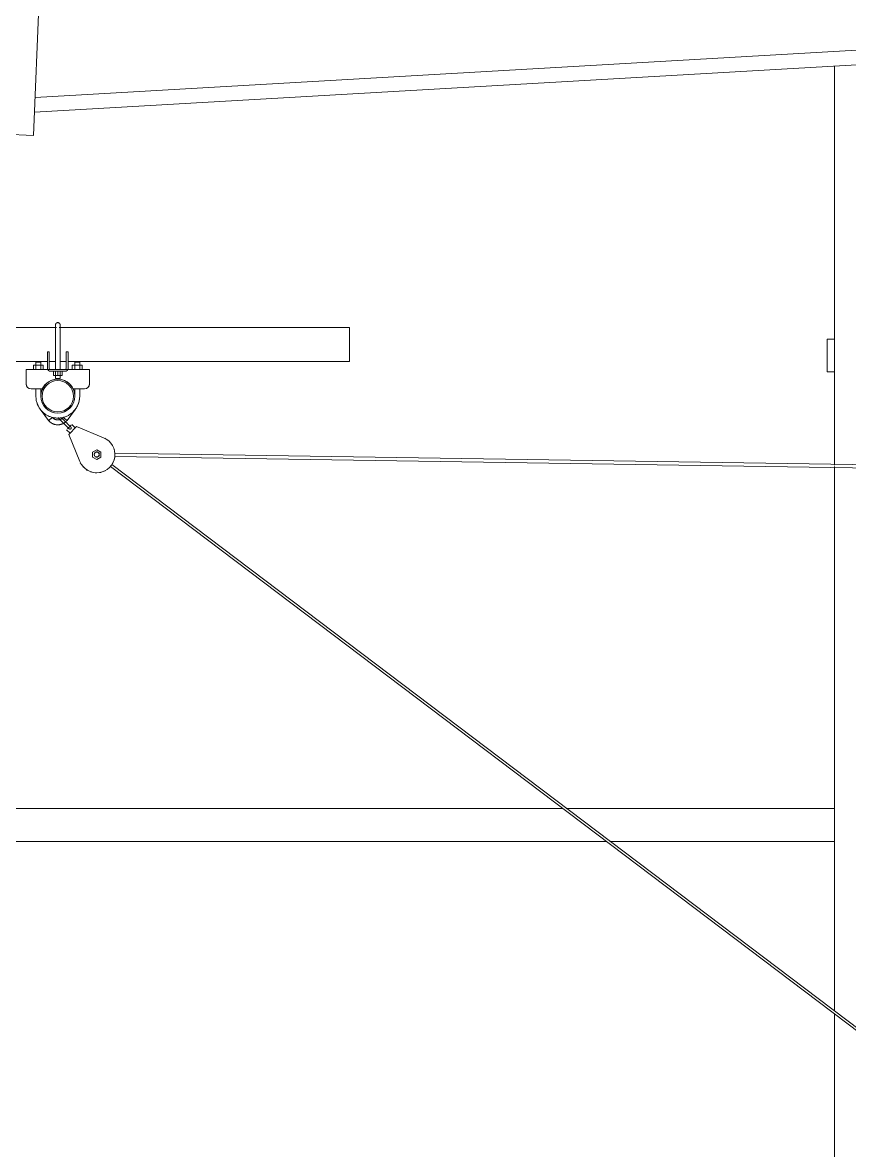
# Model space of a CAD drawing. Header units: inches. Extents: x 21386 to 98862, y -290 to 853.
# Drawn here: x 32737.9 to 32822.9, y 209.4 to 325.3 of the extents above; entities that cross this region are included whole.
import ezdxf

# ---------------------------------------------------------------- set-up
doc = ezdxf.new("R2010")
doc.units = ezdxf.units.IN
doc.header["$MEASUREMENT"] = 0
for name, color, linetype, lineweight in [('Q-SPCQ', 91, 'Continuous', 13), ('S-BEAM', 12, 'Continuous', 13), ('S-COLS', 52, 'Continuous', 13)]:
    doc.layers.add(name, color=color, linetype=linetype, lineweight=lineweight)

# ---------------------------------------------------------------- blocks, each defined once
blk = doc.blocks.new('Basketball_Backstop-Performance_Sports_Systems-3103-Ceiling_Hung - 27_-0_ to 27_-11 7_8_-706978-Building Section - North_South looking East _ Fitness Center')
at = {"layer": 'Q-SPCQ', "color": 8, "lineweight": 9}
for p, q in [((22025.55, 294), (21995.68, 294)), ((22055.68, 294), (22025.81, 294)), ((22055.68, 294), (22055.68, 292.25)), ((22025.43, 292.25), (22025.43, 289.69)), ((22025.93, 289.69), (22025.93, 292.25)), ((22055.68, 292.25), (22055.68, 290.5)), ((22024.8, 291.5), (22024.62, 291.5)), ((22024.62, 291), (22024.62, 291.5)), ((22024.62, 291.5), (22024.62, 291.37)), ((22024.62, 291.5), (22024.8, 291.5)), ((22024.62, 291.35), (22024.62, 291)), ((22024.62, 291), (22024.62, 289.81)), ((22024.8, 291.37), (22024.8, 291.5)), ((22024.8, 291.5), (22024.8, 291)), ((22024.8, 291), (22024.8, 291.35)), ((22024.8, 289.81), (22024.8, 291)), ((22026.74, 291.5), (22026.55, 291.5)), ((22026.55, 291), (22026.55, 291.5)), ((22026.55, 291.5), (22026.55, 291.37)), ((22026.55, 291.5), (22026.74, 291.5)), ((22026.55, 291.35), (22026.55, 291)), ((22026.55, 289.81), (22026.55, 291)), ((22026.74, 291.37), (22026.74, 291.5)), ((22026.74, 291.5), (22026.74, 291)), ((22026.74, 291), (22026.74, 291.35)), ((22026.74, 291), (22026.74, 289.81)), ((21995.68, 290.5), (22024.62, 290.5)), ((22023.17, 290.12), (22023.43, 290.12)), ((22023.17, 289.69), (22023.17, 290.12)), ((22023.43, 290.44), (22023.43, 290.13)), ((22023.43, 290.44), (22023.44, 290.44)), ((22023.44, 290.44), (22023.43, 290.44)), ((22023.43, 290.44), (22023.43, 289.68)), ((22023.43, 290.44), (22023.93, 290.44)), ((22023.44, 290.44), (22023.43, 290.44)), ((22023.43, 290.44), (22023.43, 290.13)), ((22023.43, 290.44), (22023.44, 290.44)), ((22023.44, 290.44), (22023.43, 290.44)), ((22023.43, 290.12), (22023.93, 290.12)), ((22023.43, 290.12), (22023.43, 289.69)), ((22023.92, 290.44), (22023.93, 290.44)), ((22023.93, 290.44), (22023.92, 290.44)), ((22023.93, 290.44), (22023.92, 290.44)), ((22023.92, 290.44), (22023.93, 290.44)), ((22023.93, 290.44), (22023.92, 290.44)), ((22023.93, 290.13), (22023.93, 290.44)), ((22023.93, 289.68), (22023.93, 290.44)), ((22023.93, 290.13), (22023.93, 290.44)), ((22023.93, 290.12), (22024.18, 290.12)), ((22023.93, 290.12), (22023.93, 289.69)), ((22024.18, 290.12), (22024.18, 289.69)), ((22024.8, 290.5), (22025.46, 290.5)), ((22025.43, 290.5), (22025.43, 289.69)), ((22025.43, 290.5), (22025.43, 289.69)), ((22025.43, 290.5), (22025.43, 289.69)), ((22025.89, 290.5), (22026.55, 290.5)), ((22025.93, 289.69), (22025.93, 290.5)), ((22025.93, 289.69), (22025.93, 290.5)), ((22025.93, 289.69), (22025.93, 290.5)), ((22026.74, 290.5), (22055.68, 290.5)), ((22027.17, 290.12), (22027.43, 290.12)), ((22027.17, 290.12), (22027.17, 289.69)), ((22027.43, 290.44), (22027.43, 290.12)), ((22027.44, 290.44), (22027.43, 290.44)), ((22027.43, 290.44), (22027.44, 290.44)), ((22027.43, 290.44), (22027.43, 289.67)), ((22027.44, 290.44), (22027.43, 290.44)), ((22027.43, 290.44), (22027.93, 290.44)), ((22027.43, 290.44), (22027.43, 290.12)), ((22027.44, 290.44), (22027.43, 290.44)), ((22027.43, 290.44), (22027.44, 290.44)), ((22027.43, 290.12), (22027.93, 290.12)), ((22027.43, 290.12), (22027.43, 289.69)), ((22027.93, 290.44), (22027.92, 290.44)), ((22027.92, 290.44), (22027.93, 290.44)), ((22027.93, 290.44), (22027.92, 290.44)), ((22027.93, 290.44), (22027.92, 290.44)), ((22027.92, 290.44), (22027.93, 290.44)), ((22027.93, 290.12), (22027.93, 290.44)), ((22027.93, 289.67), (22027.93, 290.44)), ((22027.93, 290.12), (22027.93, 290.44)), ((22027.93, 290.12), (22028.18, 290.12)), ((22027.93, 290.12), (22027.93, 289.69)), ((22028.18, 289.69), (22028.18, 290.12)), ((22024.93, 289.69), (22022.43, 289.69)), ((22022.43, 289.37), (22022.43, 289.69)), ((22022.43, 289.37), (22022.43, 288.19)), ((22026.43, 289.69), (22024.93, 289.69)), ((22024.93, 289.5), (22026.43, 289.5)), ((22025.24, 289.5), (22025.24, 289.06)), ((22025.68, 289.06), (22025.24, 289.06)), ((22025.43, 289.5), (22025.43, 288.75)), ((22025.68, 288.75), (22025.44, 288.75)), ((22025.68, 289.06), (22025.68, 289.5)), ((22026.12, 289.06), (22025.68, 289.06)), ((22025.92, 288.75), (22025.68, 288.75)), ((22025.93, 288.75), (22025.93, 289.5)), ((22026.12, 289.5), (22026.12, 289.06)), ((22028.93, 289.69), (22026.43, 289.69)), ((22028.93, 289.69), (22028.93, 289.37)), ((22028.93, 288.19), (22028.93, 289.37)), ((22022.93, 287.69), (22024.08, 287.69)), ((22023.43, 287.69), (22023.43, 286.94)), ((22023.43, 287.69), (22023.43, 286.94)), ((22023.43, 287.69), (22023.43, 286.94)), ((22023.93, 286.94), (22023.93, 287.69)), ((22023.93, 286.94), (22023.93, 287.69)), ((22023.93, 286.94), (22023.93, 287.69)), ((22027.27, 287.69), (22028.43, 287.69)), ((22027.43, 287.69), (22027.43, 286.94)), ((22027.43, 287.69), (22027.43, 286.94)), ((22027.43, 287.69), (22027.43, 286.94)), ((22027.93, 286.94), (22027.93, 287.69)), ((22027.93, 286.94), (22027.93, 287.69)), ((22027.93, 286.94), (22027.93, 287.69)), ((22023.87, 285.6), (22024.73, 284.44)), ((22026.63, 284.44), (22027.49, 285.6)), ((22027.47, 283.68), (22027.11, 284.03)), ((22026.58, 283.5), (22026.94, 283.15)), ((22026.66, 283.58), (22026.85, 283.77)), ((22026.81, 283.01), (22027.6, 283.81)), ((22026.81, 283.01), (22027.94, 280.23)), ((22026.85, 283.77), (22027.04, 283.95)), ((22030.39, 282.67), (22027.6, 283.81)), ((22029.68, 281.44), (22029.24, 281.19)), ((22029.24, 281.19), (22029.24, 280.68)), ((22029.24, 280.68), (22029.68, 280.43)), ((22030.12, 281.19), (22029.68, 281.44)), ((22029.68, 280.43), (22030.12, 280.68)), ((22030.12, 280.68), (22030.12, 281.19)), ((22171.33, 278.93), (22031.53, 281.07)), ((22031.53, 280.75), (22171.31, 278.62)), ((22031.09, 279.72), (22121.75, 211.2)), ((22121.89, 211.41), (22031.24, 279.91))]:
    blk.add_line(p, q, dxfattribs=at)
at = {"layer": 'Q-SPCQ', "color": 8, "lineweight": 9, "flags": 128}
for points in [[(22025.43, 294.25), (22025.43, 294.26), (22025.43, 294.27), (22025.43, 294.28), (22025.43, 294.29), (22025.43, 294.3), (22025.43, 294.31), (22025.44, 294.32), (22025.44, 294.33), (22025.44, 294.34), (22025.45, 294.35), (22025.45, 294.36), (22025.46, 294.37), (22025.46, 294.37), (22025.47, 294.38), (22025.47, 294.39), (22025.48, 294.4), (22025.48, 294.41), (22025.49, 294.41), (22025.5, 294.42), (22025.5, 294.43), (22025.51, 294.44), (22025.52, 294.44), (22025.53, 294.45), (22025.53, 294.45), (22025.54, 294.46), (22025.55, 294.47), (22025.56, 294.47), (22025.57, 294.48), (22025.58, 294.48), (22025.59, 294.48), (22025.6, 294.49), (22025.61, 294.49), (22025.62, 294.49), (22025.63, 294.49), (22025.64, 294.5), (22025.65, 294.5), (22025.66, 294.5), (22025.67, 294.5), (22025.68, 294.5), (22025.68, 294.5)], [(22025.52, 294.44), (22025.53, 294.45), (22025.53, 294.45), (22025.54, 294.46), (22025.55, 294.47), (22025.56, 294.47), (22025.57, 294.48), (22025.58, 294.48), (22025.59, 294.48), (22025.6, 294.49), (22025.61, 294.49), (22025.62, 294.49), (22025.63, 294.49), (22025.64, 294.5), (22025.65, 294.5), (22025.66, 294.5), (22025.67, 294.5), (22025.68, 294.5), (22025.68, 294.5)], [(22025.68, 294.5), (22025.69, 294.5), (22025.7, 294.5), (22025.71, 294.5), (22025.72, 294.5), (22025.73, 294.5), (22025.74, 294.49), (22025.75, 294.49), (22025.76, 294.49), (22025.77, 294.48), (22025.78, 294.48), (22025.78, 294.48), (22025.79, 294.47), (22025.8, 294.47), (22025.81, 294.46), (22025.82, 294.46), (22025.83, 294.45), (22025.84, 294.44), (22025.84, 294.44), (22025.85, 294.43), (22025.86, 294.42), (22025.86, 294.42), (22025.87, 294.41), (22025.88, 294.4), (22025.88, 294.39), (22025.89, 294.39), (22025.89, 294.38), (22025.9, 294.37), (22025.9, 294.36), (22025.91, 294.35), (22025.91, 294.34), (22025.91, 294.33), (22025.92, 294.32), (22025.92, 294.31), (22025.92, 294.3), (22025.92, 294.29), (22025.93, 294.28), (22025.93, 294.27), (22025.93, 294.26), (22025.93, 294.25), (22025.93, 294.25)], [(22025.68, 294.5), (22025.69, 294.5), (22025.7, 294.5), (22025.71, 294.5), (22025.72, 294.5), (22025.73, 294.5), (22025.74, 294.49), (22025.75, 294.49), (22025.76, 294.49), (22025.77, 294.48), (22025.78, 294.48), (22025.78, 294.48), (22025.79, 294.47), (22025.8, 294.47), (22025.81, 294.46), (22025.82, 294.46), (22025.83, 294.45), (22025.84, 294.44), (22025.84, 294.44), (22025.85, 294.43), (22025.86, 294.42), (22025.86, 294.42), (22025.87, 294.41), (22025.88, 294.4), (22025.88, 294.39), (22025.89, 294.39), (22025.89, 294.38), (22025.9, 294.37), (22025.9, 294.36), (22025.91, 294.35), (22025.91, 294.34), (22025.91, 294.33), (22025.92, 294.32), (22025.92, 294.31), (22025.92, 294.3), (22025.92, 294.29), (22025.93, 294.28), (22025.93, 294.27), (22025.93, 294.26), (22025.93, 294.25), (22025.93, 294.25)], [(22025.43, 294.25), (22025.43, 294.26), (22025.43, 294.27), (22025.43, 294.28), (22025.43, 294.29), (22025.43, 294.3), (22025.43, 294.31), (22025.44, 294.32), (22025.44, 294.33), (22025.44, 294.34), (22025.45, 294.35), (22025.45, 294.36), (22025.46, 294.37), (22025.46, 294.37), (22025.47, 294.38), (22025.47, 294.39), (22025.48, 294.4), (22025.48, 294.41), (22025.49, 294.41)], [(22025.43, 294.01), (22025.43, 294.05), (22025.43, 294.08), (22025.43, 294.11), (22025.43, 294.14), (22025.43, 294.17), (22025.43, 294.19), (22025.43, 294.21), (22025.43, 294.22), (22025.43, 294.23), (22025.43, 294.24), (22025.43, 294.25), (22025.43, 294.25)], [(22025.43, 294.25), (22025.43, 294.25), (22025.43, 294.24), (22025.43, 294.24), (22025.43, 294.22), (22025.43, 294.21), (22025.43, 294.19), (22025.43, 294.17), (22025.43, 294.15), (22025.43, 294.12), (22025.43, 294.09), (22025.43, 294.06), (22025.43, 294.02), (22025.43, 293.99)], [(22025.43, 293.97), (22025.43, 294.01), (22025.43, 294.05), (22025.43, 294.08), (22025.43, 294.11), (22025.43, 294.14), (22025.43, 294.17), (22025.43, 294.19), (22025.43, 294.21), (22025.43, 294.22), (22025.43, 294.23), (22025.43, 294.24), (22025.43, 294.25), (22025.43, 294.25)], [(22025.43, 294.25), (22025.43, 294.25), (22025.43, 294.24), (22025.43, 294.24), (22025.43, 294.22), (22025.43, 294.21), (22025.43, 294.19), (22025.43, 294.17), (22025.43, 294.15), (22025.43, 294.12), (22025.43, 294.09), (22025.43, 294.06), (22025.43, 294.02), (22025.43, 293.99), (22025.43, 293.94), (22025.43, 293.9), (22025.43, 293.85), (22025.43, 293.81), (22025.43, 293.75), (22025.43, 293.7), (22025.43, 293.64), (22025.43, 293.58), (22025.43, 293.52), (22025.43, 293.46), (22025.43, 293.4), (22025.43, 293.33), (22025.43, 293.26), (22025.43, 293.19), (22025.43, 293.12), (22025.43, 293.05), (22025.43, 292.97), (22025.43, 292.9), (22025.43, 292.82), (22025.43, 292.75), (22025.43, 292.67), (22025.43, 292.59), (22025.43, 292.51), (22025.43, 292.43), (22025.43, 292.35), (22025.43, 292.27), (22025.43, 292.25)], [(22025.93, 294.14), (22025.93, 294.17), (22025.93, 294.19), (22025.93, 294.21), (22025.93, 294.22), (22025.93, 294.23), (22025.93, 294.24), (22025.93, 294.25), (22025.93, 294.25)], [(22025.93, 294.25), (22025.93, 294.25), (22025.93, 294.24), (22025.93, 294.24), (22025.93, 294.22), (22025.93, 294.21), (22025.93, 294.19), (22025.93, 294.17), (22025.93, 294.15)], [(22025.93, 292.25), (22025.93, 292.33), (22025.93, 292.41), (22025.93, 292.49), (22025.93, 292.57), (22025.93, 292.65), (22025.93, 292.73), (22025.93, 292.8), (22025.93, 292.88), (22025.93, 292.95), (22025.93, 293.03), (22025.93, 293.1), (22025.93, 293.17), (22025.93, 293.24), (22025.93, 293.31), (22025.93, 293.38), (22025.93, 293.44), (22025.93, 293.51), (22025.93, 293.57), (22025.93, 293.63), (22025.93, 293.68), (22025.93, 293.74), (22025.93, 293.79), (22025.93, 293.84), (22025.93, 293.89), (22025.93, 293.93), (22025.93, 293.97), (22025.93, 294.01), (22025.93, 294.05), (22025.93, 294.08), (22025.93, 294.11), (22025.93, 294.14), (22025.93, 294.17), (22025.93, 294.19), (22025.93, 294.21), (22025.93, 294.22), (22025.93, 294.23), (22025.93, 294.24), (22025.93, 294.25), (22025.93, 294.25)], [(22025.93, 294.25), (22025.93, 294.25), (22025.93, 294.24), (22025.93, 294.24), (22025.93, 294.22), (22025.93, 294.21), (22025.93, 294.19), (22025.93, 294.17), (22025.93, 294.15), (22025.93, 294.12), (22025.93, 294.09), (22025.93, 294.06), (22025.93, 294.02), (22025.93, 293.99)], [(22023.43, 286.94), (22023.43, 286.85), (22023.44, 286.76), (22023.44, 286.67), (22023.46, 286.58), (22023.47, 286.49), (22023.49, 286.4), (22023.52, 286.32)], [(22023.43, 286.94), (22023.43, 286.85), (22023.44, 286.76), (22023.44, 286.67), (22023.46, 286.58), (22023.47, 286.49), (22023.49, 286.4), (22023.52, 286.32), (22023.54, 286.23), (22023.57, 286.14), (22023.61, 286.06), (22023.64, 285.98), (22023.68, 285.9), (22023.73, 285.82), (22023.77, 285.74), (22023.82, 285.67), (22023.87, 285.59), (22023.93, 285.52), (22023.99, 285.45), (22024.05, 285.39), (22024.11, 285.32), (22024.18, 285.26), (22024.24, 285.2), (22024.31, 285.15), (22024.39, 285.09), (22024.46, 285.04), (22024.54, 285), (22024.62, 284.95), (22024.7, 284.91), (22024.78, 284.87), (22024.86, 284.84), (22024.95, 284.81), (22025.03, 284.78), (22025.12, 284.76), (22025.21, 284.74), (22025.3, 284.72), (22025.38, 284.71), (22025.47, 284.7), (22025.56, 284.69), (22025.65, 284.69), (22025.74, 284.69), (22025.83, 284.69), (22025.92, 284.7), (22026.01, 284.71), (22026.1, 284.73), (22026.19, 284.75), (22026.28, 284.77), (22026.36, 284.79), (22026.45, 284.82), (22026.53, 284.86), (22026.61, 284.89), (22026.7, 284.93), (22026.77, 284.97), (22026.85, 285.02), (22026.93, 285.07), (22027, 285.12), (22027.07, 285.17), (22027.14, 285.23), (22027.21, 285.29), (22027.27, 285.35), (22027.34, 285.42), (22027.4, 285.49), (22027.45, 285.56), (22027.51, 285.63), (22027.56, 285.7), (22027.61, 285.78), (22027.65, 285.86), (22027.69, 285.94), (22027.73, 286.02), (22027.77, 286.1), (22027.8, 286.18), (22027.83, 286.27), (22027.85, 286.36), (22027.87, 286.44), (22027.89, 286.53), (22027.91, 286.62), (22027.92, 286.71), (22027.92, 286.8), (22027.93, 286.89), (22027.93, 286.94)], [(22023.43, 286.94), (22023.43, 286.85), (22023.44, 286.76), (22023.44, 286.67), (22023.46, 286.58), (22023.47, 286.49), (22023.49, 286.4), (22023.52, 286.32), (22023.54, 286.23), (22023.57, 286.14), (22023.61, 286.06)], [(22027.72, 285.99), (22027.75, 286.07), (22027.79, 286.15), (22027.82, 286.24), (22027.84, 286.32), (22027.87, 286.41), (22027.88, 286.5), (22027.9, 286.59), (22027.91, 286.68), (22027.92, 286.77), (22027.93, 286.86), (22027.93, 286.94)], [(22027.85, 286.36), (22027.87, 286.44), (22027.89, 286.53), (22027.91, 286.62), (22027.92, 286.71), (22027.92, 286.8), (22027.93, 286.89), (22027.93, 286.94)], [(22023.68, 285.9), (22023.73, 285.82), (22023.77, 285.74), (22023.82, 285.67), (22023.87, 285.59), (22023.93, 285.52)], [(22023.68, 285.9), (22023.73, 285.82), (22023.77, 285.74), (22023.82, 285.67), (22023.87, 285.6)], [(22027.4, 285.49), (22027.45, 285.56), (22027.51, 285.63), (22027.56, 285.7), (22027.61, 285.78), (22027.65, 285.86)], [(22027.49, 285.6), (22027.54, 285.67), (22027.59, 285.75), (22027.63, 285.83), (22027.68, 285.91)], [(22024.73, 284.44), (22024.76, 284.4), (22024.79, 284.37), (22024.83, 284.33), (22024.87, 284.3), (22024.91, 284.27), (22024.95, 284.24), (22024.99, 284.21), (22025.03, 284.18), (22025.07, 284.16), (22025.12, 284.13), (22025.16, 284.11), (22025.21, 284.09), (22025.25, 284.07), (22025.3, 284.06), (22025.35, 284.04), (22025.4, 284.03), (22025.45, 284.02), (22025.5, 284.01), (22025.55, 284.01), (22025.6, 284), (22025.65, 284), (22025.7, 284), (22025.75, 284), (22025.8, 284.01), (22025.85, 284.01), (22025.9, 284.02), (22025.94, 284.03), (22025.99, 284.04), (22026.04, 284.05), (22026.09, 284.07), (22026.14, 284.09), (22026.18, 284.11), (22026.23, 284.13), (22026.27, 284.15), (22026.31, 284.17), (22026.36, 284.2), (22026.4, 284.23), (22026.44, 284.26), (22026.48, 284.29), (22026.52, 284.32), (22026.55, 284.36), (22026.59, 284.39), (22026.62, 284.43), (22026.63, 284.44)], [(22026.24, 284.75), (22026.22, 284.73), (22026.2, 284.71), (22026.18, 284.69), (22026.15, 284.67), (22026.13, 284.65), (22026.1, 284.63), (22026.08, 284.62), (22026.05, 284.6), (22026.03, 284.59), (22026, 284.57), (22025.97, 284.56), (22025.95, 284.55), (22025.92, 284.54), (22025.89, 284.53), (22025.86, 284.52), (22025.83, 284.52), (22025.8, 284.51), (22025.77, 284.51), (22025.74, 284.5), (22025.71, 284.5), (22025.68, 284.5), (22025.65, 284.5), (22025.62, 284.5), (22025.59, 284.5), (22025.56, 284.51), (22025.53, 284.51), (22025.5, 284.52), (22025.47, 284.53), (22025.45, 284.54), (22025.42, 284.55), (22025.39, 284.56), (22025.36, 284.57), (22025.33, 284.58), (22025.31, 284.6), (22025.28, 284.61), (22025.26, 284.63), (22025.23, 284.65), (22025.21, 284.66), (22025.19, 284.68), (22025.16, 284.7), (22025.14, 284.72), (22025.12, 284.75), (22025.12, 284.75)], [(22025.21, 284.74), (22025.3, 284.72), (22025.38, 284.71), (22025.47, 284.7), (22025.56, 284.69), (22025.65, 284.69), (22025.74, 284.69), (22025.83, 284.69), (22025.92, 284.7), (22026.01, 284.71), (22026.1, 284.73), (22026.19, 284.75)], [(22025.79, 284.65), (22025.79, 284.65), (22025.78, 284.66), (22025.78, 284.66), (22025.78, 284.67), (22025.77, 284.67), (22025.77, 284.67), (22025.77, 284.68), (22025.77, 284.68), (22025.76, 284.69), (22025.76, 284.69), (22025.76, 284.7), (22025.76, 284.7), (22025.76, 284.71), (22025.76, 284.71), (22025.75, 284.72), (22025.75, 284.72), (22025.75, 284.73), (22025.75, 284.73), (22025.75, 284.74), (22025.75, 284.74)], [(22025.92, 284.51), (22025.91, 284.53), (22025.9, 284.54), (22025.88, 284.55), (22025.87, 284.57), (22025.86, 284.58), (22025.85, 284.59), (22025.84, 284.6), (22025.83, 284.61), (22025.82, 284.61), (22025.82, 284.62), (22025.81, 284.63), (22025.81, 284.63), (22025.8, 284.64), (22025.8, 284.64), (22025.79, 284.65), (22025.79, 284.65), (22025.79, 284.65), (22025.79, 284.65)], [(22025.79, 284.65), (22025.79, 284.65), (22025.79, 284.65), (22025.79, 284.65), (22025.8, 284.64), (22025.8, 284.64), (22025.8, 284.63), (22025.81, 284.63), (22025.82, 284.62), (22025.82, 284.62), (22025.83, 284.61), (22025.84, 284.6), (22025.85, 284.59), (22025.86, 284.58), (22025.87, 284.57), (22025.88, 284.56), (22025.89, 284.54), (22025.91, 284.53), (22025.92, 284.52), (22025.93, 284.5), (22025.95, 284.49), (22025.97, 284.47), (22025.98, 284.46), (22026, 284.44), (22026.01, 284.42), (22026.03, 284.41), (22026.05, 284.39), (22026.07, 284.37), (22026.09, 284.35), (22026.11, 284.33), (22026.13, 284.31), (22026.15, 284.29), (22026.17, 284.27), (22026.19, 284.25), (22026.21, 284.23), (22026.23, 284.21), (22026.25, 284.19), (22026.27, 284.17), (22026.29, 284.15), (22026.31, 284.13), (22026.32, 284.12)], [(22026.05, 284.75), (22026.06, 284.73), (22026.07, 284.72), (22026.08, 284.71), (22026.1, 284.69), (22026.11, 284.68)], [(22026.5, 284.3), (22026.47, 284.32), (22026.45, 284.34), (22026.43, 284.36), (22026.41, 284.38), (22026.39, 284.4), (22026.37, 284.42), (22026.35, 284.44), (22026.33, 284.46), (22026.31, 284.48), (22026.29, 284.5), (22026.27, 284.52), (22026.25, 284.54), (22026.23, 284.56), (22026.21, 284.58), (22026.2, 284.6), (22026.18, 284.61), (22026.16, 284.63), (22026.15, 284.65), (22026.13, 284.66), (22026.12, 284.68), (22026.1, 284.69), (22026.09, 284.71), (22026.07, 284.72), (22026.06, 284.73), (22026.05, 284.74)], [(22026.32, 284.12), (22026.3, 284.14), (22026.28, 284.16), (22026.26, 284.18), (22026.23, 284.2)], [(22026.32, 284.47), (22026.34, 284.45), (22026.36, 284.43), (22026.38, 284.41), (22026.41, 284.39), (22026.43, 284.37), (22026.45, 284.34), (22026.47, 284.32), (22026.49, 284.3), (22026.5, 284.3)], [(22026.32, 284.12), (22026.34, 284.1), (22026.36, 284.08), (22026.38, 284.06), (22026.4, 284.03), (22026.42, 284.01), (22026.45, 283.99), (22026.47, 283.97), (22026.49, 283.95), (22026.51, 283.93), (22026.53, 283.91), (22026.54, 283.89), (22026.56, 283.87), (22026.58, 283.86), (22026.6, 283.84), (22026.62, 283.82), (22026.64, 283.8), (22026.65, 283.79), (22026.67, 283.77), (22026.68, 283.75), (22026.7, 283.74), (22026.71, 283.72), (22026.73, 283.71), (22026.74, 283.7), (22026.75, 283.69), (22026.77, 283.67), (22026.78, 283.66), (22026.79, 283.65), (22026.8, 283.64), (22026.81, 283.63), (22026.81, 283.63), (22026.82, 283.62), (22026.83, 283.61), (22026.83, 283.61), (22026.84, 283.6), (22026.84, 283.6), (22026.84, 283.59), (22026.85, 283.59), (22026.85, 283.59), (22026.85, 283.59)], [(22026.74, 283.69), (22026.73, 283.71), (22026.72, 283.72), (22026.7, 283.74), (22026.69, 283.75), (22026.67, 283.77), (22026.66, 283.78), (22026.64, 283.8), (22026.62, 283.82), (22026.61, 283.83), (22026.59, 283.85), (22026.57, 283.87), (22026.55, 283.89), (22026.53, 283.91), (22026.51, 283.93), (22026.49, 283.95), (22026.47, 283.97), (22026.45, 283.99), (22026.43, 284.01), (22026.41, 284.03), (22026.39, 284.05), (22026.37, 284.07), (22026.35, 284.09), (22026.32, 284.11), (22026.32, 284.12)], [(22026.5, 284.3), (22026.52, 284.28), (22026.54, 284.25), (22026.56, 284.23), (22026.58, 284.21), (22026.6, 284.19), (22026.62, 284.17), (22026.64, 284.15), (22026.66, 284.13), (22026.68, 284.11), (22026.7, 284.09), (22026.72, 284.07), (22026.74, 284.05), (22026.76, 284.03), (22026.78, 284.01), (22026.8, 284), (22026.81, 283.98), (22026.83, 283.96), (22026.85, 283.95), (22026.86, 283.93), (22026.88, 283.92), (22026.89, 283.9), (22026.9, 283.89), (22026.92, 283.87)], [(22027.03, 283.77), (22027.03, 283.77), (22027.02, 283.77), (22027.02, 283.77), (22027.02, 283.77), (22027.02, 283.78), (22027.01, 283.78), (22027.01, 283.79), (22027, 283.79), (22026.99, 283.8), (22026.98, 283.81), (22026.98, 283.82), (22026.97, 283.83), (22026.96, 283.84), (22026.95, 283.85), (22026.93, 283.86), (22026.92, 283.87), (22026.91, 283.88), (22026.89, 283.9), (22026.88, 283.91), (22026.87, 283.93), (22026.85, 283.94), (22026.83, 283.96), (22026.82, 283.97), (22026.8, 283.99), (22026.78, 284.01), (22026.76, 284.03), (22026.75, 284.05), (22026.73, 284.07), (22026.71, 284.08), (22026.69, 284.1), (22026.67, 284.12), (22026.65, 284.14), (22026.63, 284.16), (22026.61, 284.19), (22026.59, 284.21), (22026.56, 284.23), (22026.54, 284.25), (22026.52, 284.27), (22026.5, 284.29), (22026.5, 284.3)], [(22026.85, 283.59), (22026.85, 283.59), (22026.85, 283.59), (22026.85, 283.59), (22026.84, 283.6), (22026.84, 283.6), (22026.83, 283.6), (22026.83, 283.61), (22026.82, 283.62), (22026.82, 283.62), (22026.81, 283.63), (22026.8, 283.64), (22026.79, 283.65), (22026.78, 283.66)], [(22027.03, 283.59), (22027.02, 283.59), (22027.02, 283.58), (22027.01, 283.58), (22027.01, 283.58), (22027.01, 283.57), (22027, 283.57), (22027, 283.57), (22026.99, 283.57), (22026.99, 283.56), (22026.98, 283.56), (22026.98, 283.56), (22026.98, 283.56), (22026.97, 283.56), (22026.97, 283.56), (22026.96, 283.55), (22026.96, 283.55), (22026.95, 283.55), (22026.95, 283.55), (22026.94, 283.55), (22026.94, 283.55), (22026.93, 283.55), (22026.93, 283.55), (22026.92, 283.55), (22026.92, 283.55), (22026.91, 283.56), (22026.91, 283.56), (22026.9, 283.56), (22026.9, 283.56), (22026.89, 283.56), (22026.89, 283.56), (22026.88, 283.57), (22026.88, 283.57), (22026.87, 283.57), (22026.87, 283.57), (22026.87, 283.58), (22026.86, 283.58), (22026.86, 283.58), (22026.85, 283.58), (22026.85, 283.59), (22026.85, 283.59)], [(22026.95, 283.84), (22026.96, 283.83), (22026.97, 283.82), (22026.98, 283.81), (22026.99, 283.8), (22027, 283.79), (22027, 283.79), (22027.01, 283.78), (22027.01, 283.78), (22027.02, 283.77), (22027.02, 283.77), (22027.02, 283.77), (22027.03, 283.77), (22027.03, 283.77)], [(22027.03, 283.77), (22027.03, 283.76), (22027.03, 283.76), (22027.04, 283.75), (22027.04, 283.75), (22027.04, 283.75), (22027.04, 283.74), (22027.05, 283.74), (22027.05, 283.73), (22027.05, 283.73), (22027.05, 283.72), (22027.06, 283.72), (22027.06, 283.72), (22027.06, 283.71), (22027.06, 283.71), (22027.06, 283.7), (22027.06, 283.7), (22027.06, 283.69), (22027.06, 283.69), (22027.06, 283.68), (22027.06, 283.68), (22027.06, 283.67), (22027.06, 283.67), (22027.06, 283.66), (22027.06, 283.66), (22027.06, 283.65), (22027.06, 283.65), (22027.06, 283.64), (22027.06, 283.64), (22027.05, 283.63), (22027.05, 283.63), (22027.05, 283.62), (22027.05, 283.62), (22027.05, 283.61), (22027.04, 283.61), (22027.04, 283.61), (22027.04, 283.6), (22027.03, 283.6), (22027.03, 283.59), (22027.03, 283.59), (22027.03, 283.59)]]:
    blk.add_lwpolyline(points, dxfattribs=at)
at = {"layer": 'Q-SPCQ', "color": 8, "lineweight": 9}
for centre, radius, start, end in [((22024.93, 289.81), 0.312, 180, 210), ((22024.93, 289.81), 0.313, 180, 270), ((22024.93, 289.81), 0.125, 180, 270), ((22024.93, 289.81), 0.125, 180, 270), ((22026.43, 289.81), 0.125, 270, 0), ((22026.43, 289.81), 0.125, 270, 0), ((22026.43, 289.81), 0.312, 270, 0), ((22026.43, 289.81), 0.312, 330, 0), ((22025.68, 286.94), 1.75, 0, 180), ((22025.68, 286.96), 1.75, 24.3958, 155.6042), ((22022.93, 288.19), 0.5, 180, 240), ((22022.93, 288.19), 0.5, 180, 240), ((22022.93, 288.19), 0.5, 180, 270), ((22022.93, 288.19), 0.5, 180, 240), ((22022.93, 288.19), 0.5, 180, 240), ((22022.93, 288.19), 0.5, 180, 240), ((22025.68, 286.94), 1.62, 0, 180), ((22028.43, 288.19), 0.5, 270, 0), ((22028.43, 288.19), 0.5, 300, 0), ((22028.43, 288.19), 0.5, 300, 0), ((22028.43, 288.19), 0.5, 300, 0), ((22028.43, 288.19), 0.5, 300, 0), ((22028.43, 288.19), 0.5, 300, 0), ((22025.68, 286.94), 1.75, 180, 0), ((22025.68, 286.94), 1.62, 180, 0), ((22029.68, 280.94), 1.87, 202.1972, 67.8028), ((22029.68, 280.94), 1.87, 60, 63.6555), ((22029.68, 280.94), 1.88, 45, 49.0296), ((22029.68, 280.94), 1.87, 30, 34.3763), ((22029.68, 280.94), 0.281, 135, 165), ((22029.68, 280.94), 0.281, 195, 225), ((22029.68, 280.94), 0.25, 45, 225), ((22029.68, 280.94), 0.25, 171.4498, 180), ((22029.68, 280.94), 0.25, 171.4498, 195), ((22029.68, 280.94), 0.25, 180, 195), ((22029.68, 280.94), 0.25, 105, 150), ((22029.68, 280.94), 0.25, 120, 150), ((22029.68, 280.94), 0.25, 225, 45), ((22029.68, 280.94), 0.25, 240, 300), ((22029.68, 280.94), 0.281, 75, 105), ((22029.68, 280.94), 0.25, 255, 285), ((22029.68, 280.94), 0.281, 255, 285), ((22029.68, 280.94), 0.281, 15, 45), ((22029.68, 280.94), 0.281, 315, 345), ((22029.68, 280.94), 0.25, 0, 30), ((22029.68, 280.94), 0.25, 330, 0), ((22029.68, 280.94), 1.88, 15, 19.6774), ((22029.68, 280.94), 1.88, 345, 349.9261), ((22029.68, 280.94), 1.88, 0, 4.8942), ((22029.68, 280.94), 1.88, 206.3445, 210), ((22029.68, 280.94), 1.88, 220.9704, 225), ((22029.68, 280.94), 1.88, 235.6237, 240), ((22029.68, 280.94), 1.87, 330, 334.4034), ((22029.68, 280.94), 1.87, 250.3226, 253.6792), ((22029.68, 280.94), 1.88, 265.1058, 270), ((22029.68, 280.94), 1.88, 280.0739, 285), ((22029.68, 280.94), 1.88, 295.5966, 300)]:
    blk.add_arc(centre, radius, start, end, dxfattribs=at)
blk.add_open_spline([(22025.12, 284.75), (22025.12, 284.75), (22025.11, 284.74), (22025.07, 284.71), (22025.03, 284.68), (22025, 284.65), (22024.96, 284.63), (22024.91, 284.59), (22024.85, 284.54), (22024.78, 284.48), (22024.74, 284.45), (22024.73, 284.44), (22024.73, 284.44)], degree=3, knots=[-1, -1, -1, -1, -0.875, -0.75, -0.6875, -0.625, -0.5625, -0.5, -0.375, -0.25, -0.125, 0, 0, 0, 0], dxfattribs=at)
for points in [[(22024.73, 284.44), (22024.73, 284.44), (22024.73, 284.44), (22024.74, 284.45)], [(22025.1, 284.74), (22025.11, 284.75), (22025.12, 284.75), (22025.12, 284.75)], [(22026.25, 284.74), (22026.24, 284.75), (22026.24, 284.75), (22026.24, 284.75)], [(22026.24, 284.75), (22026.24, 284.75), (22026.25, 284.75), (22026.28, 284.72), (22026.33, 284.68), (22026.4, 284.62), (22026.47, 284.57), (22026.53, 284.52), (22026.59, 284.47), (22026.62, 284.45), (22026.63, 284.44), (22026.63, 284.44)], [(22026.63, 284.44), (22026.63, 284.44), (22026.63, 284.44), (22026.62, 284.45)]]:
    blk.add_open_spline(points, degree=3, dxfattribs=at)
blk = doc.blocks.new('columns and girder2 - one-1334686-Building Section - North_South looking East _ Fitness Center')
at = {"layer": 'S-BEAM', "color": 8, "lineweight": 9}
for p, q in [((22023.18, 313.74), (22024.68, 349.63)), ((22142.86, 324.52), (22023.34, 317.64)), ((22023.28, 316.13), (22142.77, 323.01)), ((22020.18, 313.87), (22023.18, 313.74))]:
    blk.add_line(p, q, dxfattribs=at)
blk = doc.blocks.new('Girt_Z - 10_D-1223971-Building Section - North_South looking East _ Fitness Center')
at = {"layer": 'S-BEAM', "color": 8, "lineweight": 9}
for p, q in [((21870.8, 244.56), (22077.66, 244.56)), ((22077.96, 244.56), (22105.56, 244.56)), ((21870.8, 241.19), (22082.11, 241.19)), ((22082.46, 241.19), (22105.56, 241.19))]:
    blk.add_line(p, q, dxfattribs=at)
blk = doc.blocks.new('Girt_Z - 10_D-1223976-Building Section - North_South looking East _ Fitness Center')
at = {"layer": 'S-BEAM', "color": 8, "lineweight": 9}
for p, q in [((22104.8, 289.44), (22104.8, 292.81)), ((22104.8, 292.81), (22105.56, 292.81)), ((22104.8, 289.44), (22105.56, 289.44))]:
    blk.add_line(p, q, dxfattribs=at)

msp = doc.modelspace()

# ---------------------------------------------------------------- linework, layer by layer
at = {"layer": 'S-COLS', "color": 8, "lineweight": 9}
for p, q in [((32821.37, 320.87), (32821.37, 279.86)), ((32821.37, 279.7), (32821.37, 223.73)), ((32821.37, 223.46), (32821.37, 37.12))]:
    msp.add_line(p, q, dxfattribs=at)

# ---------------------------------------------------------------- block references
at = {"layer": 'Q-SPCQ', "color": 8, "lineweight": 9}
msp.add_blockref('Basketball_Backstop-Performance_Sports_Systems-3103-Ceiling_Hung - 27_-0_ to 27_-11 7_8_-706978-Building Section - North_South looking East _ Fitness Center', (10715.81, 0), dxfattribs=at)
at = {"layer": 'S-BEAM', "color": 8, "lineweight": 9}
for name in ['columns and girder2 - one-1334686-Building Section - North_South looking East _ Fitness Center', 'Girt_Z - 10_D-1223976-Building Section - North_South looking East _ Fitness Center', 'Girt_Z - 10_D-1223971-Building Section - North_South looking East _ Fitness Center']:
    msp.add_blockref(name, (10715.81, 0), dxfattribs=at)

doc.saveas('drawing.dxf')
